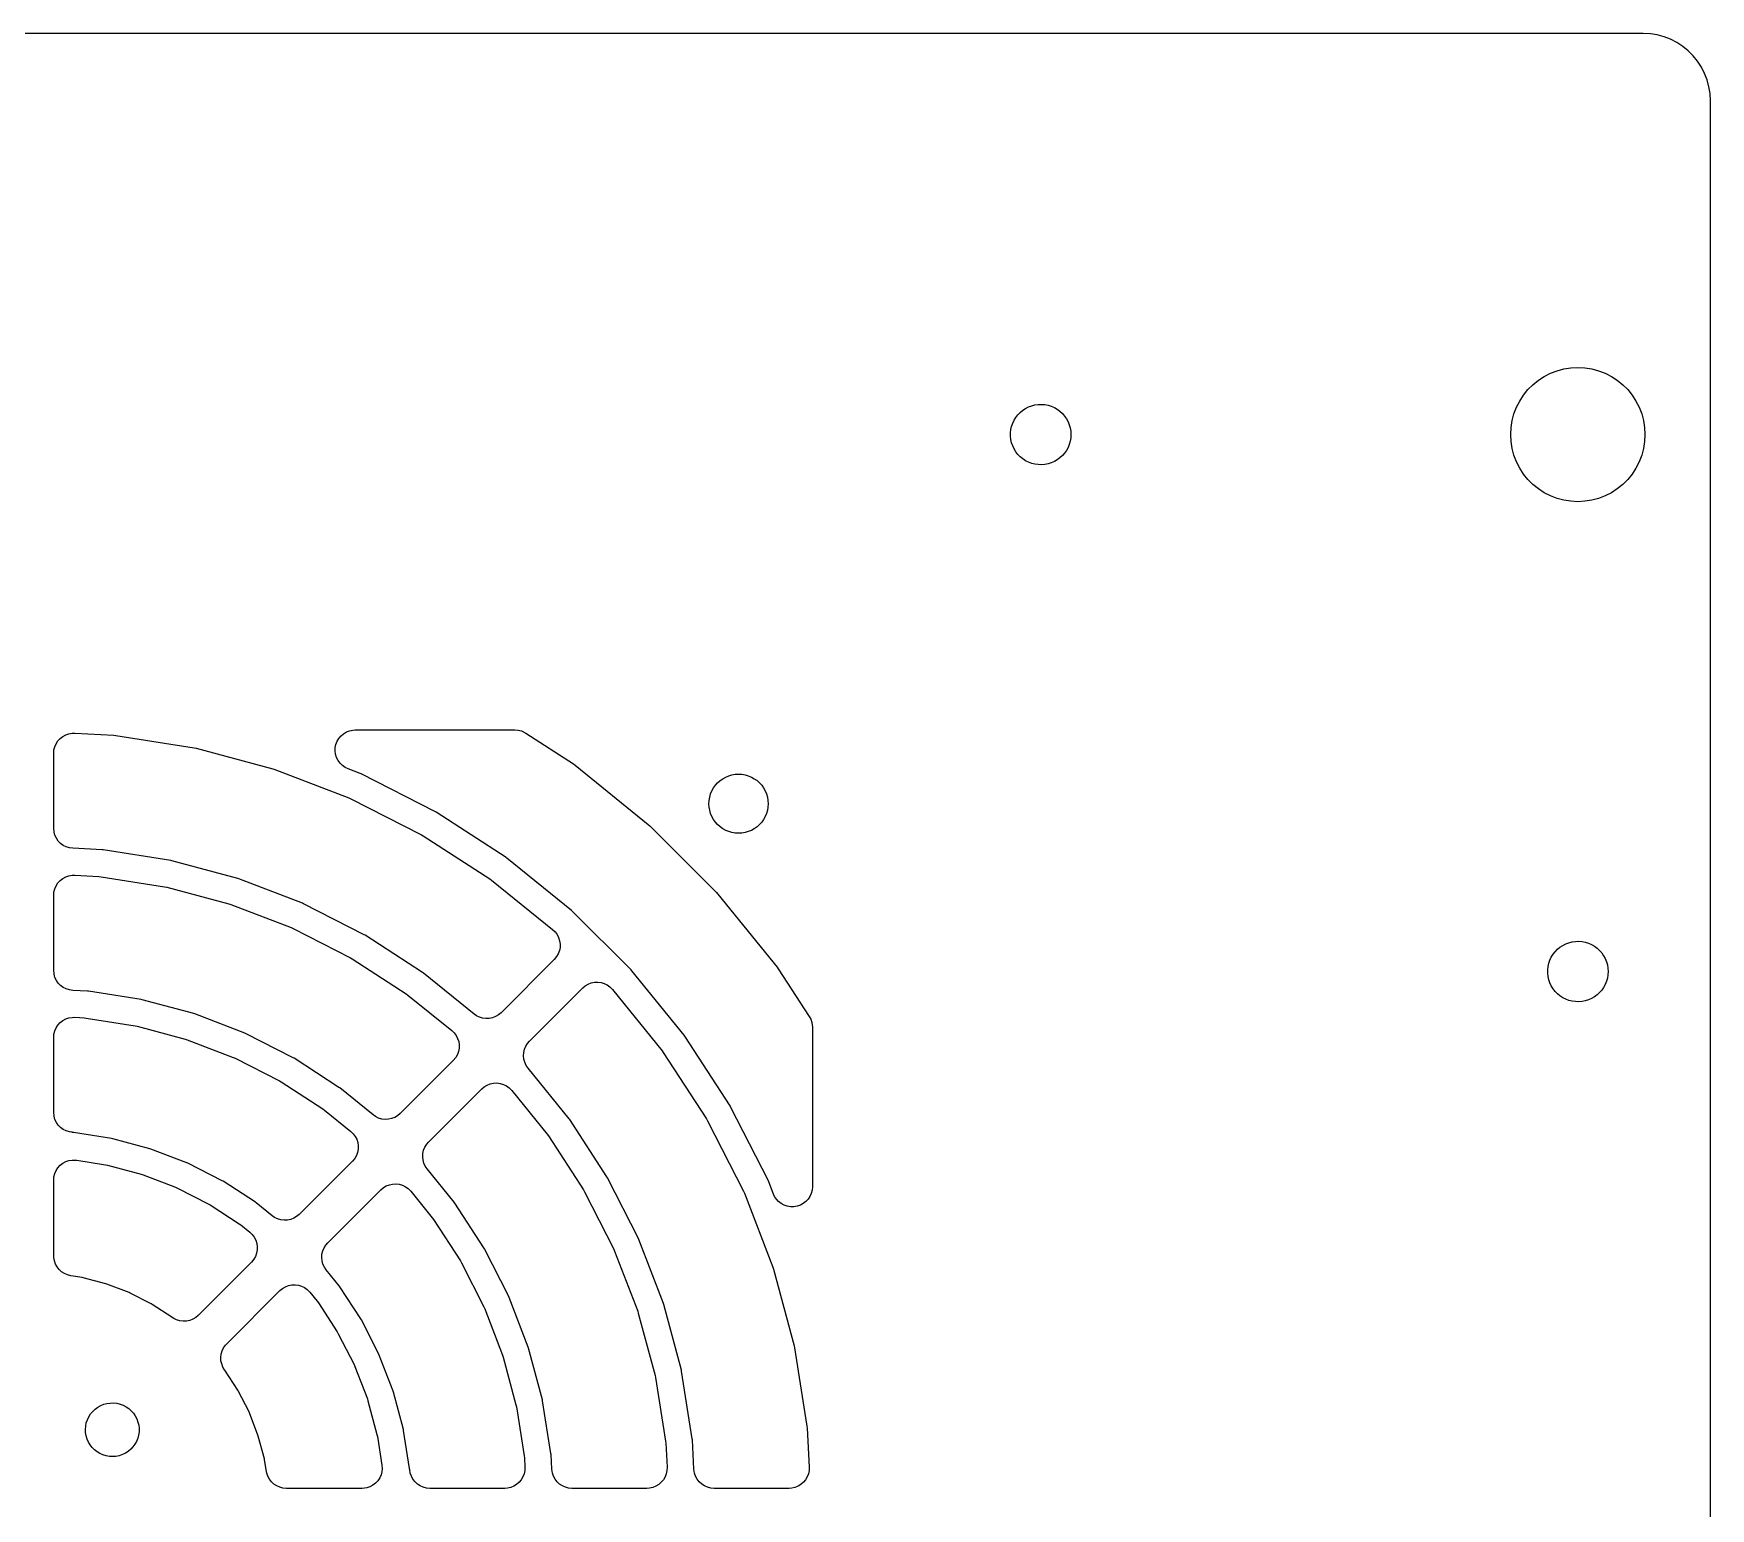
# Model space of a CAD drawing. Header units: metres. Extents: x -250 to 250, y -110 to 110.
# Drawn here: x 125 to 249.9, y 0 to 109.9 of the extents above; entities that cross this region are included whole.
import ezdxf

# ---------------------------------------------------------------- set-up
doc = ezdxf.new("R2010")
doc.units = ezdxf.units.M

msp = doc.modelspace()

# ---------------------------------------------------------------- linework, layer by layer
for p, q in [((244.875, 109.875), (-244.875, 109.875)), ((245.398, 109.848), (244.875, 109.875)), ((245.915, 109.766), (245.398, 109.848)), ((246.42, 109.63), (245.915, 109.766)), ((246.909, 109.443), (246.42, 109.63)), ((247.375, 109.205), (246.909, 109.443)), ((247.814, 108.92), (247.375, 109.205)), ((248.221, 108.591), (247.814, 108.92)), ((248.591, 108.221), (248.221, 108.591)), ((248.92, 107.814), (248.591, 108.221)), ((249.205, 107.375), (248.92, 107.814)), ((249.443, 106.909), (249.205, 107.375)), ((249.63, 106.42), (249.443, 106.909)), ((249.766, 105.915), (249.63, 106.42)), ((249.848, 105.398), (249.766, 105.915)), ((249.875, 104.875), (249.848, 105.398)), ((249.875, -104.875), (249.875, 104.875)), ((238.96, 84.8907), (239.477, 84.9726)), ((239.477, 84.9726), (240, 85)), ((240, 85), (240.523, 84.9726)), ((240.523, 84.9726), (241.04, 84.8907)), ((236.284, 83.3456), (236.654, 83.7157)), ((236.654, 83.7157), (237.061, 84.0451)), ((237.061, 84.0451), (237.5, 84.3301)), ((237.5, 84.3301), (237.966, 84.5677)), ((237.966, 84.5677), (238.455, 84.7553)), ((238.455, 84.7553), (238.96, 84.8907)), ((241.04, 84.8907), (241.545, 84.7553)), ((241.545, 84.7553), (242.034, 84.5677)), ((242.034, 84.5677), (242.5, 84.3301)), ((242.5, 84.3301), (242.939, 84.0451)), ((242.939, 84.0451), (243.346, 83.7157)), ((243.346, 83.7157), (243.716, 83.3456)), ((235.432, 82.0337), (235.67, 82.5)), ((235.67, 82.5), (235.955, 82.9389)), ((235.955, 82.9389), (236.284, 83.3456)), ((243.716, 83.3456), (244.045, 82.9389)), ((244.045, 82.9389), (244.33, 82.5)), ((244.33, 82.5), (244.568, 82.0337)), ((198.021, 81.0709), (198.151, 81.2821)), ((198.151, 81.2821), (198.303, 81.4777)), ((198.303, 81.4777), (198.476, 81.6554)), ((198.476, 81.6554), (198.667, 81.813)), ((198.667, 81.813), (198.875, 81.9485)), ((198.875, 81.9485), (199.096, 82.0605)), ((199.096, 82.0605), (199.328, 82.1474)), ((199.328, 82.1474), (199.569, 82.2083)), ((199.569, 82.2083), (199.814, 82.2423)), ((199.814, 82.2423), (200.062, 82.2491)), ((200.062, 82.2491), (200.309, 82.2287)), ((200.309, 82.2287), (200.552, 82.1812)), ((200.552, 82.1812), (200.789, 82.1071)), ((200.789, 82.1071), (201.016, 82.0076)), ((201.016, 82.0076), (201.231, 81.8836)), ((201.231, 81.8836), (201.43, 81.7368)), ((201.43, 81.7368), (201.613, 81.5689)), ((201.613, 81.5689), (201.776, 81.382)), ((201.776, 81.382), (201.917, 81.1783)), ((201.917, 81.1783), (202.035, 80.9602)), ((235.109, 81.0396), (235.245, 81.5451)), ((235.245, 81.5451), (235.432, 82.0337)), ((244.568, 82.0337), (244.755, 81.5451)), ((244.755, 81.5451), (244.891, 81.0396)), ((197.753, 80.1239), (197.781, 80.3703)), ((197.753, 79.8761), (197.753, 80.1239)), ((197.781, 80.3703), (197.835, 80.6122)), ((197.835, 80.6122), (197.915, 80.8467)), ((197.915, 80.8467), (198.021, 81.0709)), ((202.035, 80.9602), (202.128, 80.7306)), ((202.128, 80.7306), (202.196, 80.492)), ((202.196, 80.492), (202.236, 80.2475)), ((202.236, 80.2475), (202.25, 80)), ((202.25, 80), (202.236, 79.7525)), ((235, 80), (235.027, 80.5226)), ((235.027, 79.4774), (235, 80)), ((235.027, 80.5226), (235.109, 81.0396)), ((244.891, 81.0396), (244.973, 80.5226)), ((244.973, 80.5226), (245, 80)), ((245, 80), (244.973, 79.4774)), ((197.781, 79.6297), (197.753, 79.8761)), ((197.835, 79.3878), (197.781, 79.6297)), ((197.915, 79.1533), (197.835, 79.3878)), ((198.021, 78.9291), (197.915, 79.1533)), ((198.151, 78.7179), (198.021, 78.9291)), ((198.303, 78.5223), (198.151, 78.7179)), ((201.917, 78.8217), (201.776, 78.618)), ((202.035, 79.0397), (201.917, 78.8217)), ((202.128, 79.2694), (202.035, 79.0397)), ((202.196, 79.508), (202.128, 79.2694)), ((202.236, 79.7525), (202.196, 79.508)), ((235.109, 78.9604), (235.027, 79.4774)), ((235.245, 78.4549), (235.109, 78.9604)), ((244.891, 78.9604), (244.755, 78.4549)), ((244.973, 79.4774), (244.891, 78.9604)), ((198.476, 78.3446), (198.303, 78.5223)), ((198.667, 78.187), (198.476, 78.3446)), ((198.875, 78.0514), (198.667, 78.187)), ((199.096, 77.9395), (198.875, 78.0514)), ((199.328, 77.8526), (199.096, 77.9395)), ((199.569, 77.7917), (199.328, 77.8526)), ((199.814, 77.7577), (199.569, 77.7917)), ((200.062, 77.7509), (199.814, 77.7577)), ((200.309, 77.7713), (200.062, 77.7509)), ((200.552, 77.8188), (200.309, 77.7713)), ((200.789, 77.8929), (200.552, 77.8188)), ((201.016, 77.9924), (200.789, 77.8929)), ((201.231, 78.1164), (201.016, 77.9924)), ((201.43, 78.2632), (201.231, 78.1164)), ((201.613, 78.4311), (201.43, 78.2632)), ((201.776, 78.618), (201.613, 78.4311)), ((235.432, 77.9663), (235.245, 78.4549)), ((235.67, 77.5), (235.432, 77.9663)), ((235.955, 77.0611), (235.67, 77.5)), ((244.33, 77.5), (244.045, 77.0611)), ((244.568, 77.9663), (244.33, 77.5)), ((244.755, 78.4549), (244.568, 77.9663)), ((236.284, 76.6543), (235.955, 77.0611)), ((236.654, 76.2843), (236.284, 76.6543)), ((237.061, 75.9549), (236.654, 76.2843)), ((243.346, 76.2843), (242.939, 75.9549)), ((243.716, 76.6543), (243.346, 76.2843)), ((244.045, 77.0611), (243.716, 76.6543)), ((237.5, 75.6699), (237.061, 75.9549)), ((237.966, 75.4323), (237.5, 75.6699)), ((238.455, 75.2447), (237.966, 75.4323)), ((238.96, 75.1093), (238.455, 75.2447)), ((239.477, 75.0274), (238.96, 75.1093)), ((240, 75), (239.477, 75.0274)), ((240.523, 75.0274), (240, 75)), ((241.04, 75.1093), (240.523, 75.0274)), ((241.545, 75.2447), (241.04, 75.1093)), ((242.034, 75.4323), (241.545, 75.2447)), ((242.5, 75.6699), (242.034, 75.4323)), ((242.939, 75.9549), (242.5, 75.6699)), ((126.984, 57.361), (127.18, 57.5131)), ((127.18, 57.5131), (127.397, 57.631)), ((127.397, 57.631), (127.632, 57.7115)), ((127.632, 57.7115), (127.876, 57.7522)), ((127.876, 57.7522), (128.079, 57.7553)), ((128.079, 57.7553), (130.975, 57.6035)), ((130.975, 57.6035), (131.132, 57.5871)), ((131.132, 57.5871), (136.964, 56.6633)), ((147.737, 57.3649), (147.896, 57.5548)), ((147.896, 57.5548), (148.084, 57.716)), ((148.084, 57.716), (148.296, 57.8439)), ((148.296, 57.8439), (148.526, 57.9353)), ((148.526, 57.9353), (148.768, 57.9874)), ((148.768, 57.9874), (148.962, 58)), ((148.962, 58), (160.843, 58)), ((160.843, 58), (161.089, 57.9795)), ((161.089, 57.9795), (161.33, 57.9187)), ((161.33, 57.9187), (161.659, 57.758)), ((161.659, 57.758), (165.197, 55.4605)), ((126.5, 56.2574), (126.52, 56.5043)), ((126.5, 50.6782), (126.5, 56.2574)), ((126.52, 56.5043), (126.581, 56.7444)), ((126.581, 56.7444), (126.681, 56.9713)), ((126.681, 56.9713), (126.816, 57.1787)), ((126.816, 57.1787), (126.984, 57.361)), ((136.964, 56.6633), (137.118, 56.6307)), ((137.118, 56.6307), (142.821, 55.1024)), ((147.464, 56.4297), (147.473, 56.6773)), ((147.496, 56.1841), (147.464, 56.4297)), ((147.473, 56.6773), (147.522, 56.9201)), ((147.522, 56.9201), (147.611, 57.1514)), ((147.611, 57.1514), (147.737, 57.3649)), ((142.821, 55.1024), (142.971, 55.0539)), ((142.971, 55.0539), (148.483, 52.9377)), ((147.568, 55.9471), (147.496, 56.1841)), ((147.678, 55.7251), (147.568, 55.9471)), ((147.823, 55.5243), (147.678, 55.7251)), ((147.999, 55.3501), (147.823, 55.5243)), ((148.201, 55.2072), (147.999, 55.3501)), ((148.425, 55.0996), (148.201, 55.2072)), ((149.334, 54.7507), (148.425, 55.0996)), ((165.197, 55.4605), (165.324, 55.3682)), ((165.324, 55.3682), (170.774, 50.9548)), ((149.405, 54.7187), (149.334, 54.7507)), ((154.923, 51.9072), (149.405, 54.7187)), ((175.634, 53.6723), (175.777, 53.8738)), ((175.777, 53.8738), (175.942, 54.0581)), ((175.942, 54.0581), (176.126, 54.2227)), ((176.126, 54.2227), (176.328, 54.3657)), ((176.328, 54.3657), (176.544, 54.4852)), ((176.544, 54.4852), (176.772, 54.5798)), ((176.772, 54.5798), (177.01, 54.6482)), ((177.01, 54.6482), (177.253, 54.6896)), ((177.253, 54.6896), (177.5, 54.7035)), ((177.5, 54.7035), (177.747, 54.6896)), ((177.747, 54.6896), (177.99, 54.6482)), ((177.99, 54.6482), (178.228, 54.5798)), ((178.228, 54.5798), (178.456, 54.4852)), ((178.456, 54.4852), (178.672, 54.3657)), ((178.672, 54.3657), (178.874, 54.2227)), ((178.874, 54.2227), (179.058, 54.0581)), ((179.058, 54.0581), (179.223, 53.8738)), ((179.223, 53.8738), (179.366, 53.6723)), ((148.483, 52.9377), (148.627, 52.8738)), ((148.627, 52.8738), (153.888, 50.193)), ((175.297, 52.5), (175.31, 52.7467)), ((175.31, 52.2533), (175.297, 52.5)), ((175.31, 52.7467), (175.352, 52.9903)), ((175.352, 52.9903), (175.42, 53.2278)), ((175.42, 53.2278), (175.515, 53.456)), ((175.515, 53.456), (175.634, 53.6723)), ((179.366, 53.6723), (179.485, 53.456)), ((179.485, 53.456), (179.58, 53.2278)), ((179.58, 53.2278), (179.648, 52.9903)), ((179.648, 52.9903), (179.69, 52.7467)), ((179.69, 52.7467), (179.703, 52.5)), ((179.703, 52.5), (179.69, 52.2533)), ((154.991, 51.868), (154.923, 51.9072)), ((160.185, 48.495), (154.991, 51.868)), ((175.352, 52.0097), (175.31, 52.2533)), ((175.42, 51.7722), (175.352, 52.0097)), ((175.515, 51.5439), (175.42, 51.7722)), ((175.634, 51.3277), (175.515, 51.5439)), ((175.777, 51.1262), (175.634, 51.3277)), ((179.366, 51.3277), (179.223, 51.1262)), ((179.485, 51.5439), (179.366, 51.3277)), ((179.58, 51.7722), (179.485, 51.5439)), ((179.648, 52.0097), (179.58, 51.7722)), ((179.69, 52.2533), (179.648, 52.0097)), ((126.529, 50.3865), (126.5, 50.6782)), ((126.597, 50.1483), (126.529, 50.3865)), ((126.703, 49.9246), (126.597, 50.1483)), ((153.888, 50.193), (154.024, 50.1145)), ((154.024, 50.1145), (158.977, 46.8984)), ((170.774, 50.9548), (170.891, 50.8497)), ((170.891, 50.8497), (175.85, 45.8911)), ((175.942, 50.9419), (175.777, 51.1262)), ((176.126, 50.7773), (175.942, 50.9419)), ((176.328, 50.6343), (176.126, 50.7773)), ((176.544, 50.5147), (176.328, 50.6343)), ((176.772, 50.4202), (176.544, 50.5147)), ((177.01, 50.3518), (176.772, 50.4202)), ((177.253, 50.3104), (177.01, 50.3518)), ((177.5, 50.2965), (177.253, 50.3104)), ((177.747, 50.3104), (177.5, 50.2965)), ((177.99, 50.3518), (177.747, 50.3104)), ((178.228, 50.4202), (177.99, 50.3518)), ((178.456, 50.5147), (178.228, 50.4202)), ((178.672, 50.6343), (178.456, 50.5147)), ((178.874, 50.7773), (178.672, 50.6343)), ((179.058, 50.9419), (178.874, 50.7773)), ((179.223, 51.1262), (179.058, 50.9419)), ((126.845, 49.7214), (126.703, 49.9246)), ((127.018, 49.5443), (126.845, 49.7214)), ((127.218, 49.3981), (127.018, 49.5443)), ((127.439, 49.2869), (127.218, 49.3981)), ((127.676, 49.2136), (127.439, 49.2869)), ((127.921, 49.1802), (127.676, 49.2136)), ((130.117, 49.0651), (127.921, 49.1802)), ((130.195, 49.0569), (130.117, 49.0651)), ((135.218, 48.2614), (130.195, 49.0569)), ((135.295, 48.2451), (135.218, 48.2614)), ((140.207, 46.929), (135.295, 48.2451)), ((160.249, 48.4489), (160.185, 48.495)), ((165.062, 44.5514), (160.249, 48.4489)), ((126.581, 46.1611), (126.681, 46.388)), ((126.681, 46.388), (126.816, 46.5954)), ((126.816, 46.5954), (126.984, 46.7776)), ((126.984, 46.7776), (127.18, 46.9298)), ((127.18, 46.9298), (127.397, 47.0477)), ((127.397, 47.0477), (127.632, 47.1282)), ((127.632, 47.1282), (127.876, 47.1689)), ((127.876, 47.1689), (128.079, 47.172)), ((128.079, 47.172), (129.869, 47.0782)), ((129.869, 47.0782), (130.025, 47.0618)), ((130.025, 47.0618), (134.764, 46.3113)), ((134.764, 46.3113), (134.917, 46.2786)), ((134.917, 46.2786), (139.551, 45.037)), ((140.282, 46.9047), (140.207, 46.929)), ((145.029, 45.0823), (140.282, 46.9047)), ((158.977, 46.8984), (159.104, 46.8061)), ((159.104, 46.8061), (163.656, 43.12)), ((126.5, 45.6741), (126.52, 45.9209)), ((126.5, 40.0948), (126.5, 45.6741)), ((126.52, 45.9209), (126.581, 46.1611)), ((139.551, 45.037), (139.7, 44.9885)), ((139.7, 44.9885), (144.179, 43.2693)), ((145.101, 45.0504), (145.029, 45.0823)), ((149.632, 42.7418), (145.101, 45.0504)), ((175.85, 45.8911), (175.955, 45.7745)), ((175.955, 45.7745), (180.368, 40.3243)), ((165.12, 44.4989), (165.062, 44.5514)), ((169.499, 40.1199), (165.12, 44.4989)), ((144.179, 43.2693), (144.322, 43.2054)), ((144.322, 43.2054), (148.597, 41.0276)), ((149.7, 42.7025), (149.632, 42.7418)), ((153.964, 39.9329), (149.7, 42.7025)), ((163.656, 43.12), (163.835, 42.9487)), ((163.835, 42.9487), (163.983, 42.7503)), ((163.983, 42.7503), (164.097, 42.5302)), ((164.097, 42.5302), (164.173, 42.2944)), ((164.073, 41.3253), (163.951, 41.1098)), ((164.158, 41.558), (164.073, 41.3253)), ((164.204, 41.8016), (164.158, 41.558)), ((164.173, 42.2944), (164.209, 42.0493)), ((164.209, 42.0493), (164.204, 41.8016)), ((238.021, 41.0709), (238.151, 41.2821)), ((238.151, 41.2821), (238.303, 41.4777)), ((238.303, 41.4777), (238.476, 41.6554)), ((238.476, 41.6554), (238.667, 41.813)), ((238.667, 41.813), (238.875, 41.9485)), ((238.875, 41.9485), (239.096, 42.0605)), ((239.096, 42.0605), (239.328, 42.1474)), ((239.328, 42.1474), (239.569, 42.2083)), ((239.569, 42.2083), (239.814, 42.2423)), ((239.814, 42.2423), (240.062, 42.2491)), ((240.062, 42.2491), (240.309, 42.2287)), ((240.309, 42.2287), (240.552, 42.1812)), ((240.552, 42.1812), (240.789, 42.1071)), ((240.789, 42.1071), (241.016, 42.0076)), ((241.016, 42.0076), (241.231, 41.8836)), ((241.231, 41.8836), (241.43, 41.7368)), ((241.43, 41.7368), (241.613, 41.5689)), ((241.613, 41.5689), (241.776, 41.382)), ((241.776, 41.382), (241.917, 41.1783)), ((126.529, 39.8032), (126.5, 40.0948)), ((148.597, 41.0276), (148.732, 40.9491)), ((148.732, 40.9491), (152.756, 38.3363)), ((163.772, 40.8936), (159.811, 36.9322)), ((163.951, 41.1098), (163.772, 40.8936)), ((169.551, 40.0616), (169.499, 40.1199)), ((173.449, 35.2486), (169.551, 40.0616)), ((180.368, 40.3243), (180.461, 40.1973)), ((180.461, 40.1973), (182.758, 36.6595)), ((237.753, 40.1239), (237.781, 40.3703)), ((237.753, 39.8761), (237.753, 40.1239)), ((237.781, 40.3703), (237.835, 40.6122)), ((237.835, 40.6122), (237.915, 40.8467)), ((237.915, 40.8467), (238.021, 41.0709)), ((241.917, 41.1783), (242.035, 40.9602)), ((242.035, 40.9602), (242.128, 40.7306)), ((242.128, 40.7306), (242.196, 40.492)), ((242.196, 40.492), (242.236, 40.2475)), ((242.236, 40.2475), (242.25, 40)), ((242.25, 40), (242.236, 39.7525)), ((126.597, 39.565), (126.529, 39.8032)), ((126.703, 39.3413), (126.597, 39.565)), ((126.845, 39.1381), (126.703, 39.3413)), ((127.018, 38.961), (126.845, 39.1381)), ((127.218, 38.8148), (127.018, 38.961)), ((127.439, 38.7036), (127.218, 38.8148)), ((154.028, 39.8868), (153.964, 39.9329)), ((157.806, 36.8271), (154.028, 39.8868)), ((161.932, 34.8109), (165.894, 38.7723)), ((165.894, 38.7723), (166.083, 38.9324)), ((166.083, 38.9324), (166.295, 39.0592)), ((166.295, 39.0592), (166.526, 39.1493)), ((166.526, 39.1493), (166.769, 39.2001)), ((166.769, 39.2001), (167.016, 39.2103)), ((167.016, 39.2103), (167.262, 39.1797)), ((167.262, 39.1797), (167.5, 39.109)), ((167.5, 39.109), (167.722, 39.0002)), ((167.722, 39.0002), (167.924, 38.8562)), ((167.924, 38.8562), (168.12, 38.6556)), ((237.781, 39.6297), (237.753, 39.8761)), ((237.835, 39.3878), (237.781, 39.6297)), ((237.915, 39.1533), (237.835, 39.3878)), ((238.021, 38.9291), (237.915, 39.1533)), ((238.151, 38.7179), (238.021, 38.9291)), ((238.303, 38.5223), (238.151, 38.7179)), ((241.917, 38.8217), (241.776, 38.618)), ((242.035, 39.0397), (241.917, 38.8217)), ((242.128, 39.2694), (242.035, 39.0397)), ((242.196, 39.508), (242.128, 39.2694)), ((242.236, 39.7525), (242.196, 39.508)), ((127.676, 38.6302), (127.439, 38.7036)), ((127.921, 38.5969), (127.676, 38.6302)), ((129.011, 38.5398), (127.921, 38.5969)), ((129.089, 38.5316), (129.011, 38.5398)), ((133.018, 37.9094), (129.089, 38.5316)), ((133.095, 37.893), (133.018, 37.9094)), ((136.936, 36.8637), (133.095, 37.893)), ((152.756, 38.3363), (152.883, 38.244)), ((152.883, 38.244), (156.141, 35.6055)), ((168.12, 38.6556), (171.806, 34.1036)), ((238.476, 38.3446), (238.303, 38.5223)), ((238.667, 38.187), (238.476, 38.3446)), ((238.875, 38.0514), (238.667, 38.187)), ((239.096, 37.9395), (238.875, 38.0514)), ((239.328, 37.8526), (239.096, 37.9395)), ((239.569, 37.7917), (239.328, 37.8526)), ((239.814, 37.7577), (239.569, 37.7917)), ((240.062, 37.7509), (239.814, 37.7577)), ((240.309, 37.7713), (240.062, 37.7509)), ((240.552, 37.8188), (240.309, 37.7713)), ((240.789, 37.8928), (240.552, 37.8188)), ((241.016, 37.9924), (240.789, 37.8928)), ((241.231, 38.1164), (241.016, 37.9924)), ((241.43, 38.2632), (241.231, 38.1164)), ((241.613, 38.4311), (241.43, 38.2632)), ((241.776, 38.618), (241.613, 38.4311)), ((126.984, 36.1943), (127.18, 36.3465)), ((127.18, 36.3465), (127.397, 36.4644)), ((127.397, 36.4644), (127.632, 36.5448)), ((127.632, 36.5448), (127.876, 36.5856)), ((127.876, 36.5856), (128.078, 36.5887)), ((128.078, 36.5887), (128.763, 36.5528)), ((128.763, 36.5528), (128.919, 36.5364)), ((128.919, 36.5364), (132.563, 35.9592)), ((137.011, 36.8393), (136.936, 36.8637)), ((140.724, 35.414), (137.011, 36.8393)), ((157.982, 36.7043), (157.806, 36.8271)), ((158.205, 36.5955), (157.982, 36.7043)), ((158.442, 36.5248), (158.205, 36.5955)), ((158.688, 36.4942), (158.442, 36.5248)), ((158.936, 36.5044), (158.688, 36.4942)), ((159.178, 36.5552), (158.936, 36.5044)), ((159.409, 36.6453), (159.178, 36.5552)), ((159.622, 36.7721), (159.409, 36.6453)), ((159.811, 36.9322), (159.622, 36.7721)), ((182.758, 36.6595), (182.875, 36.4413)), ((182.875, 36.4413), (182.955, 36.2067)), ((126.5, 35.0907), (126.52, 35.3376)), ((126.5, 29.5115), (126.5, 35.0907)), ((126.52, 35.3376), (126.581, 35.5778)), ((126.581, 35.5778), (126.681, 35.8046)), ((126.681, 35.8046), (126.816, 36.012)), ((126.816, 36.012), (126.984, 36.1943)), ((132.563, 35.9592), (132.717, 35.9265)), ((132.717, 35.9265), (136.28, 34.9717)), ((136.28, 34.9717), (136.43, 34.9232)), ((140.796, 35.382), (140.724, 35.414)), ((144.34, 33.5763), (140.796, 35.382)), ((156.141, 35.6055), (156.32, 35.4342)), ((156.32, 35.4342), (156.469, 35.2359)), ((156.469, 35.2359), (156.582, 35.0157)), ((156.582, 35.0157), (156.658, 34.7799)), ((173.495, 35.1852), (173.449, 35.2486)), ((176.868, 29.9912), (173.495, 35.1852)), ((182.955, 36.2067), (183, 35.8425)), ((183, 35.8425), (183, 23.9621)), ((136.43, 34.9232), (139.874, 33.601)), ((156.559, 33.8109), (156.437, 33.5953)), ((156.644, 34.0436), (156.559, 33.8109)), ((156.689, 34.2871), (156.644, 34.0436)), ((156.658, 34.7799), (156.694, 34.5348)), ((156.694, 34.5348), (156.689, 34.2871)), ((161.493, 33.7213), (161.509, 33.9686)), ((161.518, 33.4749), (161.493, 33.7213)), ((161.509, 33.9686), (161.565, 34.2098)), ((161.565, 34.2098), (161.66, 34.4386)), ((161.66, 34.4386), (161.792, 34.6486)), ((161.792, 34.6486), (161.932, 34.8109)), ((171.806, 34.1036), (171.898, 33.9766)), ((171.898, 33.9766), (175.114, 29.0243)), ((139.874, 33.601), (140.018, 33.5371)), ((140.018, 33.5371), (143.305, 31.8621)), ((144.408, 33.5371), (144.34, 33.5763)), ((147.744, 31.3708), (144.408, 33.5371)), ((156.258, 33.3792), (152.296, 29.4178)), ((156.437, 33.5953), (156.258, 33.3792)), ((161.584, 33.2359), (161.518, 33.4749)), ((161.688, 33.011), (161.584, 33.2359)), ((161.827, 32.8063), (161.688, 33.011)), ((164.887, 29.0279), (161.827, 32.8063)), ((143.305, 31.8621), (143.441, 31.7836)), ((143.441, 31.7836), (146.535, 29.7742)), ((147.807, 31.3246), (147.744, 31.3708)), ((150.292, 29.3127), (147.807, 31.3246)), ((154.418, 27.2964), (158.379, 31.2578)), ((158.379, 31.2578), (158.568, 31.418)), ((158.568, 31.418), (158.781, 31.5448)), ((158.781, 31.5448), (159.012, 31.6348)), ((159.012, 31.6348), (159.254, 31.6857)), ((159.254, 31.6857), (159.502, 31.6959)), ((159.502, 31.6959), (159.748, 31.6653)), ((159.748, 31.6653), (159.985, 31.5946)), ((159.985, 31.5946), (160.208, 31.4857)), ((160.208, 31.4857), (160.409, 31.3418)), ((160.409, 31.3418), (160.606, 31.1411)), ((160.606, 31.1411), (163.244, 27.8829)), ((176.907, 29.9233), (176.868, 29.9912)), ((126.529, 29.2198), (126.5, 29.5115)), ((126.597, 28.9816), (126.529, 29.2198)), ((126.703, 28.7579), (126.597, 28.9816)), ((126.845, 28.5547), (126.703, 28.7579)), ((146.535, 29.7742), (146.662, 29.6819)), ((146.662, 29.6819), (148.627, 28.0911)), ((150.468, 29.1898), (150.292, 29.3127)), ((150.691, 29.081), (150.468, 29.1898)), ((150.928, 29.0103), (150.691, 29.081)), ((151.174, 28.9797), (150.928, 29.0103)), ((151.421, 28.9899), (151.174, 28.9797)), ((151.664, 29.0408), (151.421, 28.9899)), ((151.895, 29.1308), (151.664, 29.0408)), ((152.107, 29.2576), (151.895, 29.1308)), ((152.296, 29.4178), (152.107, 29.2576)), ((164.933, 28.9644), (164.887, 29.0279)), ((167.703, 24.6995), (164.933, 28.9644)), ((175.114, 29.0243), (175.193, 28.8883)), ((175.193, 28.8883), (177.874, 23.6268)), ((179.719, 24.4054), (176.907, 29.9233)), ((127.018, 28.3776), (126.845, 28.5547)), ((127.218, 28.2314), (127.018, 28.3776)), ((127.439, 28.1202), (127.218, 28.2314)), ((127.676, 28.0469), (127.439, 28.1202)), ((127.866, 28.0211), (127.676, 28.0469)), ((127.866, 28.0185), (127.866, 28.0211)), ((127.983, 28.0062), (127.866, 28.0185)), ((130.817, 27.5573), (127.983, 28.0062)), ((130.894, 27.5409), (130.817, 27.5573)), ((133.666, 26.7983), (130.894, 27.5409)), ((148.627, 28.0911), (148.806, 27.9198)), ((148.806, 27.9198), (148.954, 27.7214)), ((148.954, 27.7214), (149.068, 27.5013)), ((149.068, 27.5013), (149.144, 27.2655)), ((163.244, 27.8829), (163.336, 27.7558)), ((163.336, 27.7558), (165.949, 23.7325)), ((133.741, 26.774), (133.666, 26.7983)), ((136.42, 25.7456), (133.741, 26.774)), ((149.045, 26.2964), (148.922, 26.0809)), ((149.129, 26.5291), (149.045, 26.2964)), ((149.175, 26.7727), (149.129, 26.5291)), ((149.144, 27.2655), (149.18, 27.0204)), ((149.18, 27.0204), (149.175, 26.7727)), ((153.979, 26.2069), (153.994, 26.4541)), ((153.994, 26.4541), (154.051, 26.6954)), ((154.051, 26.6954), (154.146, 26.9241)), ((154.146, 26.9241), (154.277, 27.1341)), ((154.277, 27.1341), (154.418, 27.2964)), ((126.581, 24.9497), (126.681, 25.1766)), ((126.681, 25.1766), (126.816, 25.384)), ((126.816, 25.384), (126.984, 25.5663)), ((126.984, 25.5663), (127.18, 25.7184)), ((127.18, 25.7184), (127.397, 25.8363)), ((127.397, 25.8363), (127.632, 25.9168)), ((127.632, 25.9168), (127.876, 25.9575)), ((127.876, 25.9575), (128.235, 25.9442)), ((128.235, 25.9442), (130.363, 25.6071)), ((130.363, 25.6071), (130.516, 25.5745)), ((130.516, 25.5745), (133.01, 24.9063)), ((136.491, 25.7137), (136.42, 25.7456)), ((139.048, 24.4109), (136.491, 25.7137)), ((148.743, 25.8647), (144.782, 21.9033)), ((148.922, 26.0809), (148.743, 25.8647)), ((154.004, 25.9604), (153.979, 26.2069)), ((154.069, 25.7215), (154.004, 25.9604)), ((154.173, 25.4966), (154.069, 25.7215)), ((154.313, 25.2918), (154.173, 25.4966)), ((156.325, 22.8073), (154.313, 25.2918)), ((126.5, 24.4627), (126.52, 24.7095)), ((126.5, 18.8217), (126.5, 24.4627)), ((126.52, 24.7095), (126.581, 24.9497)), ((133.01, 24.9063), (133.159, 24.8578)), ((133.159, 24.8578), (135.57, 23.9326)), ((135.57, 23.9326), (135.713, 23.8688)), ((135.713, 23.8688), (138.013, 22.6967)), ((139.116, 24.3717), (139.048, 24.4109)), ((141.523, 22.8087), (139.116, 24.3717)), ((146.903, 19.782), (150.865, 23.7434)), ((150.865, 23.7434), (151.054, 23.9035)), ((151.054, 23.9035), (151.267, 24.0303)), ((151.267, 24.0303), (151.497, 24.1204)), ((151.497, 24.1204), (151.74, 24.1712)), ((151.74, 24.1712), (151.987, 24.1814)), ((151.987, 24.1814), (152.233, 24.1508)), ((152.233, 24.1508), (152.471, 24.0801)), ((152.471, 24.0801), (152.693, 23.9713)), ((152.693, 23.9713), (152.895, 23.8273)), ((152.895, 23.8273), (153.091, 23.6267)), ((165.949, 23.7325), (166.028, 23.5965)), ((167.742, 24.6316), (167.703, 24.6995)), ((170.05, 20.1008), (167.742, 24.6316)), ((179.751, 24.3336), (179.719, 24.4054)), ((180.1, 23.4246), (179.751, 24.3336)), ((183, 23.9621), (182.98, 23.7152)), ((138.013, 22.6967), (138.149, 22.6181)), ((138.149, 22.6181), (140.314, 21.2121)), ((141.586, 22.7626), (141.523, 22.8087)), ((142.777, 21.7982), (141.586, 22.7626)), ((153.091, 23.6267), (154.682, 21.6622)), ((156.371, 22.7437), (156.325, 22.8073)), ((158.537, 19.408), (156.371, 22.7437)), ((166.028, 23.5965), (168.205, 19.3223)), ((177.874, 23.6268), (177.938, 23.4834)), ((177.938, 23.4834), (180.054, 17.9705)), ((180.181, 23.2482), (180.1, 23.4246)), ((180.316, 23.0408), (180.181, 23.2482)), ((180.484, 22.8585), (180.316, 23.0408)), ((180.68, 22.7064), (180.484, 22.8585)), ((180.897, 22.5885), (180.68, 22.7064)), ((181.132, 22.508), (180.897, 22.5885)), ((181.376, 22.4672), (181.132, 22.508)), ((181.868, 22.508), (181.624, 22.4672)), ((182.103, 22.5885), (181.868, 22.508)), ((182.32, 22.7064), (182.103, 22.5885)), ((182.516, 22.8585), (182.32, 22.7064)), ((182.684, 23.0408), (182.516, 22.8585)), ((182.819, 23.2482), (182.684, 23.0408)), ((182.919, 23.4751), (182.819, 23.2482)), ((182.98, 23.7152), (182.919, 23.4751)), ((142.953, 21.6754), (142.777, 21.7982)), ((143.176, 21.5666), (142.953, 21.6754)), ((143.413, 21.4959), (143.176, 21.5666)), ((143.659, 21.4652), (143.413, 21.4959)), ((143.907, 21.4755), (143.659, 21.4652)), ((144.149, 21.5263), (143.907, 21.4755)), ((144.38, 21.6164), (144.149, 21.5263)), ((144.593, 21.7432), (144.38, 21.6164)), ((144.782, 21.9033), (144.593, 21.7432)), ((154.682, 21.6622), (154.774, 21.5352)), ((154.774, 21.5352), (156.784, 18.4409)), ((181.624, 22.4672), (181.376, 22.4672)), ((140.314, 21.2121), (140.441, 21.1198)), ((140.441, 21.1198), (141.112, 20.5766)), ((141.112, 20.5766), (141.291, 20.4053)), ((141.291, 20.4053), (141.44, 20.2069)), ((141.44, 20.2069), (141.553, 19.9868)), ((141.553, 19.9868), (141.629, 19.751)), ((170.082, 20.029), (170.05, 20.1008)), ((171.905, 15.2816), (170.082, 20.029)), ((126.506, 18.6854), (126.5, 18.8217)), ((141.53, 18.782), (141.408, 18.5664)), ((141.615, 19.0147), (141.53, 18.782)), ((141.66, 19.2582), (141.615, 19.0147)), ((141.629, 19.751), (141.665, 19.5059)), ((141.665, 19.5059), (141.66, 19.2582)), ((146.464, 18.6924), (146.48, 18.9396)), ((146.48, 18.9396), (146.536, 19.1809)), ((146.536, 19.1809), (146.631, 19.4097)), ((146.631, 19.4097), (146.763, 19.6196)), ((146.763, 19.6196), (146.903, 19.782)), ((158.576, 19.34), (158.537, 19.408)), ((160.382, 15.796), (158.576, 19.34)), ((168.205, 19.3223), (168.269, 19.1789)), ((168.269, 19.1789), (169.989, 14.7001)), ((126.549, 18.4414), (126.506, 18.6854)), ((126.631, 18.2078), (126.549, 18.4414)), ((126.751, 17.9909), (126.631, 18.2078)), ((126.905, 17.7966), (126.751, 17.9909)), ((127.088, 17.6304), (126.905, 17.7966)), ((127.297, 17.4966), (127.088, 17.6304)), ((127.525, 17.399), (127.297, 17.4966)), ((141.229, 18.3502), (137.264, 14.3854)), ((141.408, 18.5664), (141.229, 18.3502)), ((146.489, 18.4459), (146.464, 18.6924)), ((146.555, 18.207), (146.489, 18.4459)), ((146.659, 17.9821), (146.555, 18.207)), ((146.798, 17.7773), (146.659, 17.9821)), ((147.763, 16.5865), (146.798, 17.7773)), ((156.784, 18.4409), (156.862, 18.305)), ((156.862, 18.305), (158.537, 15.0176)), ((180.054, 17.9705), (180.102, 17.8212)), ((180.102, 17.8212), (181.631, 12.1176)), ((127.765, 17.3401), (127.525, 17.399)), ((128.617, 17.2052), (127.765, 17.3401)), ((128.694, 17.1889), (128.617, 17.2052)), ((130.395, 16.733), (128.694, 17.1889)), ((130.47, 16.7086), (130.395, 16.733)), ((132.115, 16.0773), (130.47, 16.7086)), ((143.35, 16.2289), (143.539, 16.389)), ((143.539, 16.389), (143.752, 16.5158)), ((143.752, 16.5158), (143.983, 16.6059)), ((143.983, 16.6059), (144.225, 16.6567)), ((144.225, 16.6567), (144.473, 16.667)), ((144.473, 16.667), (144.719, 16.6363)), ((144.719, 16.6363), (144.956, 16.5656)), ((144.956, 16.5656), (145.179, 16.4568)), ((145.179, 16.4568), (145.38, 16.3129)), ((145.38, 16.3129), (145.577, 16.1122)), ((147.809, 16.523), (147.763, 16.5865)), ((149.372, 14.1162), (147.809, 16.523)), ((132.187, 16.0453), (132.115, 16.0773)), ((133.757, 15.2455), (132.187, 16.0453)), ((133.825, 15.2061), (133.757, 15.2455)), ((135.302, 14.2466), (133.825, 15.2061)), ((139.385, 12.264), (143.35, 16.2289)), ((145.577, 16.1122), (146.12, 15.4415)), ((146.12, 15.4415), (146.212, 15.3145)), ((146.212, 15.3145), (147.618, 13.1493)), ((158.537, 15.0176), (158.601, 14.8742)), ((160.414, 15.7243), (160.382, 15.796)), ((161.839, 12.0112), (160.414, 15.7243)), ((171.929, 15.2067), (171.905, 15.2816)), ((173.245, 10.2951), (171.929, 15.2067)), ((135.322, 14.2324), (135.302, 14.2466)), ((135.436, 14.1574), (135.322, 14.2324)), ((135.658, 14.0486), (135.436, 14.1574)), ((135.896, 13.9779), (135.658, 14.0486)), ((136.141, 13.9473), (135.896, 13.9779)), ((136.389, 13.9575), (136.141, 13.9473)), ((136.631, 14.0084), (136.389, 13.9575)), ((136.862, 14.0984), (136.631, 14.0084)), ((137.075, 14.2252), (136.862, 14.0984)), ((137.264, 14.3854), (137.075, 14.2252)), ((149.411, 14.0483), (149.372, 14.1162)), ((150.714, 11.4915), (149.411, 14.0483)), ((158.601, 14.8742), (159.923, 11.4297)), ((169.989, 14.7001), (170.037, 14.5508)), ((170.037, 14.5508), (171.279, 9.91716)), ((147.618, 13.1493), (147.697, 13.0134)), ((147.697, 13.0134), (148.869, 10.713)), ((138.947, 11.2531), (138.975, 11.4991)), ((138.959, 11.0056), (138.947, 11.2531)), ((138.975, 11.4991), (139.044, 11.7372)), ((139.044, 11.7372), (139.151, 11.9606)), ((139.151, 11.9606), (139.293, 12.1634)), ((139.293, 12.1634), (139.385, 12.264)), ((150.746, 11.4198), (150.714, 11.4915)), ((151.774, 8.74074), (150.746, 11.4198)), ((159.923, 11.4297), (159.972, 11.2803)), ((159.972, 11.2803), (160.927, 7.71677)), ((161.864, 11.9363), (161.839, 12.0112)), ((162.893, 8.09465), (161.864, 11.9363)), ((181.631, 12.1176), (181.663, 11.964)), ((181.663, 11.964), (182.587, 6.1315)), ((139.012, 10.7636), (138.959, 11.0056)), ((139.104, 10.5335), (139.012, 10.7636)), ((139.232, 10.3218), (139.104, 10.5335)), ((139.247, 10.3024), (139.232, 10.3218)), ((140.206, 8.82471), (139.247, 10.3024)), ((148.869, 10.713), (148.933, 10.5695)), ((148.933, 10.5695), (149.858, 8.15924)), ((173.261, 10.2181), (173.245, 10.2951)), ((174.057, 5.1955), (173.261, 10.2181)), ((140.245, 8.75652), (140.206, 8.82471)), ((141.045, 7.18683), (140.245, 8.75652)), ((171.279, 9.91716), (171.311, 9.76358)), ((171.311, 9.76358), (172.062, 5.02524)), ((129.585, 7.40175), (129.784, 7.5471)), ((129.784, 7.5471), (129.999, 7.66693)), ((129.999, 7.66693), (130.228, 7.75941)), ((130.228, 7.75941), (130.465, 7.82314)), ((130.465, 7.82314), (130.709, 7.85716)), ((130.709, 7.85716), (130.955, 7.86095)), ((130.955, 7.86095), (131.2, 7.83446)), ((131.2, 7.83446), (131.44, 7.77808)), ((131.44, 7.77808), (131.671, 7.69267)), ((131.671, 7.69267), (131.89, 7.57953)), ((131.89, 7.57953), (132.093, 7.44037)), ((149.858, 8.15924), (149.906, 8.00992)), ((149.906, 8.00992), (150.574, 5.51637)), ((151.798, 8.66583), (151.774, 8.74074)), ((152.541, 5.89426), (151.798, 8.66583)), ((160.927, 7.71677), (160.959, 7.56319)), ((160.959, 7.56319), (161.536, 3.91898)), ((162.909, 8.0177), (162.893, 8.09465)), ((163.532, 4.08925), (162.909, 8.0177)), ((128.882, 6.1394), (128.931, 6.38072)), ((128.931, 6.38072), (129.009, 6.6142)), ((129.009, 6.6142), (129.116, 6.83629)), ((129.116, 6.83629), (129.249, 7.04364)), ((129.249, 7.04364), (129.406, 7.23308)), ((129.406, 7.23308), (129.585, 7.40175)), ((132.093, 7.44037), (132.277, 7.2773)), ((132.277, 7.2773), (132.44, 7.09279)), ((132.44, 7.09279), (132.58, 6.88963)), ((132.58, 6.88963), (132.693, 6.67093)), ((132.693, 6.67093), (132.778, 6.43997)), ((132.778, 6.43997), (132.834, 6.20027)), ((141.077, 7.1151), (141.045, 7.18683)), ((141.709, 5.47032), (141.077, 7.1151)), ((128.863, 5.89389), (128.882, 6.1394)), ((128.875, 5.6479), (128.863, 5.89389)), ((128.916, 5.40518), (128.875, 5.6479)), ((128.987, 5.1694), (128.916, 5.40518)), ((129.087, 4.94415), (128.987, 5.1694)), ((132.667, 4.99928), (132.547, 4.78416)), ((132.759, 5.22751), (132.667, 4.99928)), ((132.823, 5.46536), (132.759, 5.22751)), ((132.857, 5.70924), (132.823, 5.46536)), ((132.834, 6.20027), (132.861, 5.95546)), ((132.861, 5.95546), (132.857, 5.70924)), ((141.733, 5.39542), (141.709, 5.47032)), ((142.189, 3.69386), (141.733, 5.39542)), ((150.574, 5.51637), (150.607, 5.36279)), ((150.607, 5.36279), (150.944, 3.23465)), ((152.557, 5.81731), (152.541, 5.89426)), ((153.006, 2.98299), (152.557, 5.81731)), ((172.062, 5.02524), (172.078, 4.86909)), ((174.065, 5.11745), (174.057, 5.1955)), ((174.18, 2.92149), (174.065, 5.11745)), ((182.587, 6.1315), (182.604, 5.97536)), ((182.604, 5.97536), (182.755, 3.07851)), ((129.213, 4.73282), (129.087, 4.94415)), ((129.365, 4.53862), (129.213, 4.73282)), ((129.539, 4.3645), (129.365, 4.53862)), ((129.733, 4.21309), (129.539, 4.3645)), ((129.944, 4.0867), (129.733, 4.21309)), ((130.169, 3.98724), (129.944, 4.0867)), ((130.405, 3.91621), (130.169, 3.98724)), ((130.648, 3.87469), (130.405, 3.91621)), ((130.894, 3.86333), (130.648, 3.87469)), ((131.139, 3.88226), (130.894, 3.86333)), ((131.381, 3.93123), (131.139, 3.88226)), ((131.614, 4.00949), (131.381, 3.93123)), ((131.836, 4.11584), (131.614, 4.00949)), ((132.044, 4.24869), (131.836, 4.11584)), ((132.233, 4.40599), (132.044, 4.24869)), ((132.402, 4.58539), (132.233, 4.40599)), ((132.547, 4.78416), (132.402, 4.58539)), ((161.536, 3.91898), (161.553, 3.76282)), ((161.553, 3.76282), (161.589, 3.07849)), ((163.54, 4.0112), (163.532, 4.08925)), ((163.597, 2.92149), (163.54, 4.0112)), ((172.078, 4.86909), (172.172, 3.07851)), ((142.205, 3.61696), (142.189, 3.69386)), ((142.34, 2.76534), (142.205, 3.61696)), ((142.368, 2.63177), (142.34, 2.76534)), ((142.448, 2.39746), (142.368, 2.63177)), ((150.877, 2.50124), (150.776, 2.27519)), ((150.94, 2.74089), (150.877, 2.50124)), ((150.963, 2.98759), (150.94, 2.74089)), ((150.944, 3.23465), (150.963, 2.98759)), ((153.019, 2.866), (153.006, 2.98299)), ((153.022, 2.86635), (153.019, 2.866)), ((153.057, 2.63177), (153.022, 2.86635)), ((153.138, 2.39746), (153.057, 2.63177)), ((161.533, 2.58786), (161.445, 2.35609)), ((161.581, 2.83087), (161.533, 2.58786)), ((161.589, 3.07849), (161.581, 2.83087)), ((163.641, 2.63177), (163.597, 2.92149)), ((163.721, 2.39746), (163.641, 2.63177)), ((172.116, 2.58788), (172.029, 2.35609)), ((172.164, 2.83089), (172.116, 2.58788)), ((172.172, 3.07851), (172.164, 2.83089)), ((174.224, 2.63177), (174.18, 2.92149)), ((174.305, 2.39746), (174.224, 2.63177)), ((182.7, 2.58786), (182.612, 2.35609)), ((182.748, 2.83087), (182.7, 2.58786)), ((182.755, 3.07851), (182.748, 2.83087)), ((142.566, 2.17958), (142.448, 2.39746)), ((142.718, 1.98409), (142.566, 2.17958)), ((142.9, 1.81628), (142.718, 1.98409)), ((143.108, 1.68079), (142.9, 1.81628)), ((143.335, 1.58127), (143.108, 1.68079)), ((143.575, 1.52046), (143.335, 1.58127)), ((143.822, 1.5), (143.575, 1.52046)), ((149.463, 1.5), (143.822, 1.5)), ((149.819, 1.54291), (149.463, 1.5)), ((150.054, 1.6214), (149.819, 1.54291)), ((150.273, 1.73752), (150.054, 1.6214)), ((150.469, 1.88805), (150.273, 1.73752)), ((150.639, 2.06892), (150.469, 1.88805)), ((150.776, 2.27519), (150.639, 2.06892)), ((153.256, 2.17958), (153.138, 2.39746)), ((153.408, 1.98409), (153.256, 2.17958)), ((153.59, 1.81628), (153.408, 1.98409)), ((153.798, 1.68079), (153.59, 1.81628)), ((154.024, 1.58127), (153.798, 1.68079)), ((154.265, 1.52046), (154.024, 1.58127)), ((154.511, 1.5), (154.265, 1.52046)), ((160.091, 1.5), (154.511, 1.5)), ((160.293, 1.51366), (160.091, 1.5)), ((160.535, 1.56715), (160.293, 1.51366)), ((160.764, 1.65974), (160.535, 1.56715)), ((160.976, 1.78889), (160.764, 1.65974)), ((161.163, 1.95108), (160.976, 1.78889)), ((161.321, 2.14188), (161.163, 1.95108)), ((161.445, 2.35609), (161.321, 2.14188)), ((163.839, 2.17958), (163.721, 2.39746)), ((163.991, 1.98409), (163.839, 2.17958)), ((164.174, 1.81628), (163.991, 1.98409)), ((164.381, 1.68079), (164.174, 1.81628)), ((164.608, 1.58127), (164.381, 1.68079)), ((164.848, 1.52046), (164.608, 1.58127)), ((165.095, 1.5), (164.848, 1.52046)), ((170.674, 1.5), (165.095, 1.5)), ((170.876, 1.51366), (170.674, 1.5)), ((171.118, 1.56717), (170.876, 1.51366)), ((171.348, 1.65976), (171.118, 1.56717)), ((171.559, 1.78891), (171.348, 1.65976)), ((171.746, 1.9511), (171.559, 1.78891)), ((171.904, 2.14189), (171.746, 1.9511)), ((172.029, 2.35609), (171.904, 2.14189)), ((174.422, 2.17958), (174.305, 2.39746)), ((174.575, 1.98409), (174.422, 2.17958)), ((174.757, 1.81628), (174.575, 1.98409)), ((174.964, 1.68079), (174.757, 1.81628)), ((175.191, 1.58127), (174.964, 1.68079)), ((175.431, 1.52046), (175.191, 1.58127)), ((175.678, 1.5), (175.431, 1.52046)), ((181.257, 1.5), (175.678, 1.5)), ((181.459, 1.51366), (181.257, 1.5)), ((181.701, 1.56717), (181.459, 1.51366)), ((181.931, 1.65976), (181.701, 1.56717)), ((182.142, 1.78891), (181.931, 1.65976)), ((182.33, 1.9511), (182.142, 1.78891)), ((182.488, 2.14189), (182.33, 1.9511)), ((182.612, 2.35609), (182.488, 2.14189))]:
    msp.add_line(p, q)

doc.saveas('drawing.dxf')
